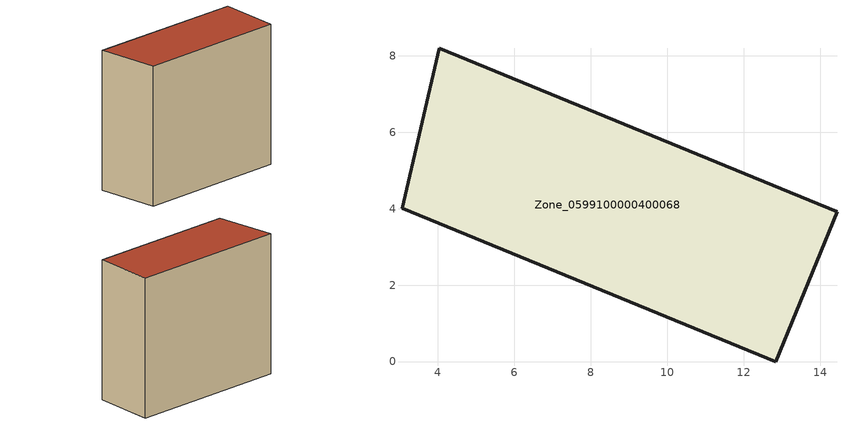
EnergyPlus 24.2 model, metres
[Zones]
Zone_0599100000400068
 floor ground (C_G): 4.05,8.19 14.44,3.91 12.84,0 3.08,4.01 z0.12
 wall outside (C_F): 4.05,8.19 3.08,4.01 12.84,0 14.44,3.91 4.05,8.19 z0.12:10.15
 roof outside (C_R): 14.44,3.91 4.05,8.19 3.08,4.01 12.84,0 z10.15
[BUILDING]
Pand.0599100000400068: North Axis=0; Terrain=City; Loads Convergence Tolerance Value=0.04; Temperature Convergence Tolerance Value=0.4; Solar Distribution=FullExterior; Maximum Number of Warmup Days=25; Minimum Number of Warmup Days=1
[Site:Location]
Rotterdam.The.Hague.AP_ZH_NLD Design_Conditions: Latitude=51.96; Longitude=4.45; Time Zone=1; Elevation=-4.5
[SITE:GROUNDTEMPERATURE:BUILDINGSURFACE]
18, 18, 18, 18, 18, 18, 18, 18, 18, 18, 18, 18
[MATERIAL] Thermal Absorptance=0.9; Solar Absorptance=0.7; Visible Absorptance=0.7
Name | Roughness | Thickness | Conductivity | Density | Specific Heat
G.TI.1992-2005 | MediumSmooth | 0.15 | 0.06 | 540 | 1210
F.TI.1992-2005 | Rough | 0.3 | 0.12 | 1920 | 840
R.TI.1992-2005 | MediumRough | 0.2 | 0.08 | 1500 | 1000
[CONSTRUCTION]
C_G: G.TI.1992-2005
C_F: F.TI.1992-2005
C_R: R.TI.1992-2005
[ZONE]
Zone_0599100000400068: Type=1; Multiplier=1; Ceiling Height=Autocalculate; Volume=Autocalculate; Floor Area=autocalculate; Part of Total Floor Area=Yes
[ZONEINFILTRATION:DESIGNFLOWRATE]
Infil_Zone_0599100000400068: Zone or ZoneList or Space or SpaceList=Zone_0599100000400068; Schedule=AlwaysOn; Design Flow Rate Calculation Method=Flow/Area; Flow Rate per Floor Area=0.0015; Constant Term Coefficient=1; Temperature Term Coefficient=0; Velocity Term Coefficient=0; Velocity Squared Term Coefficient=0
[HVACTEMPLATE:ZONE:IDEALLOADSAIRSYSTEM]
Zone_0599100000400068: Maximum Heating Supply Air Temperature=50; Minimum Cooling Supply Air Temperature=13; Maximum Heating Supply Air Humidity Ratio=0.0156; Minimum Cooling Supply Air Humidity Ratio=0.0077; Heating Limit=NoLimit; Cooling Limit=NoLimit; Dehumidification Control Type=ConstantSensibleHeatRatio; Cooling Sensible Heat Ratio=0.7; Dehumidification Setpoint=60; Humidification Control Type=None; Humidification Setpoint=30; Outdoor Air Method=None; Outdoor Air Flow Rate per Person=0.00944; Outdoor Air Flow Rate per Zone Floor Area=0; Outdoor Air Flow Rate per Zone=0; Demand Controlled Ventilation Type=None; Outdoor Air Economizer Type=NoEconomizer; Heat Recovery Type=None; Sensible Heat Recovery Effectiveness=0.7; Latent Heat Recovery Effectiveness=0.65
[ZONECONTROL:THERMOSTAT]
ThermostatControl_Zone_0599100000400068: Zone or ZoneList=Zone_0599100000400068; Control Type Schedule=DualSetpointControlType; Control 1=Thermostat_Zone_0599100000400068; Temperature Difference Between Cutout And Setpoint=0
[THERMOSTATSETPOINT:DUALSETPOINT]
Thermostat_Zone_0599100000400068: Heating Setpoint Temperature Schedule=HeatingSetpoint_Zone_0599100000400068; Cooling Setpoint Temperature Schedule=CoolingSetpoint_Zone_0599100000400068
[SCHEDULE:COMPACT]
HeatingSetpoint_Zone_0599100000400068: Through: 12/31, For: AllDays, Until: 24:00, 21
CoolingSetpoint_Zone_0599100000400068: Through: 12/31, For: AllDays, Until: 24:00, 24
DualSetpointControlType: Through: 12/31, For: AllDays, Until: 24:00, 4
AlwaysOn: Through: 12/31, For: AllDays, Until: 24:00, 1
